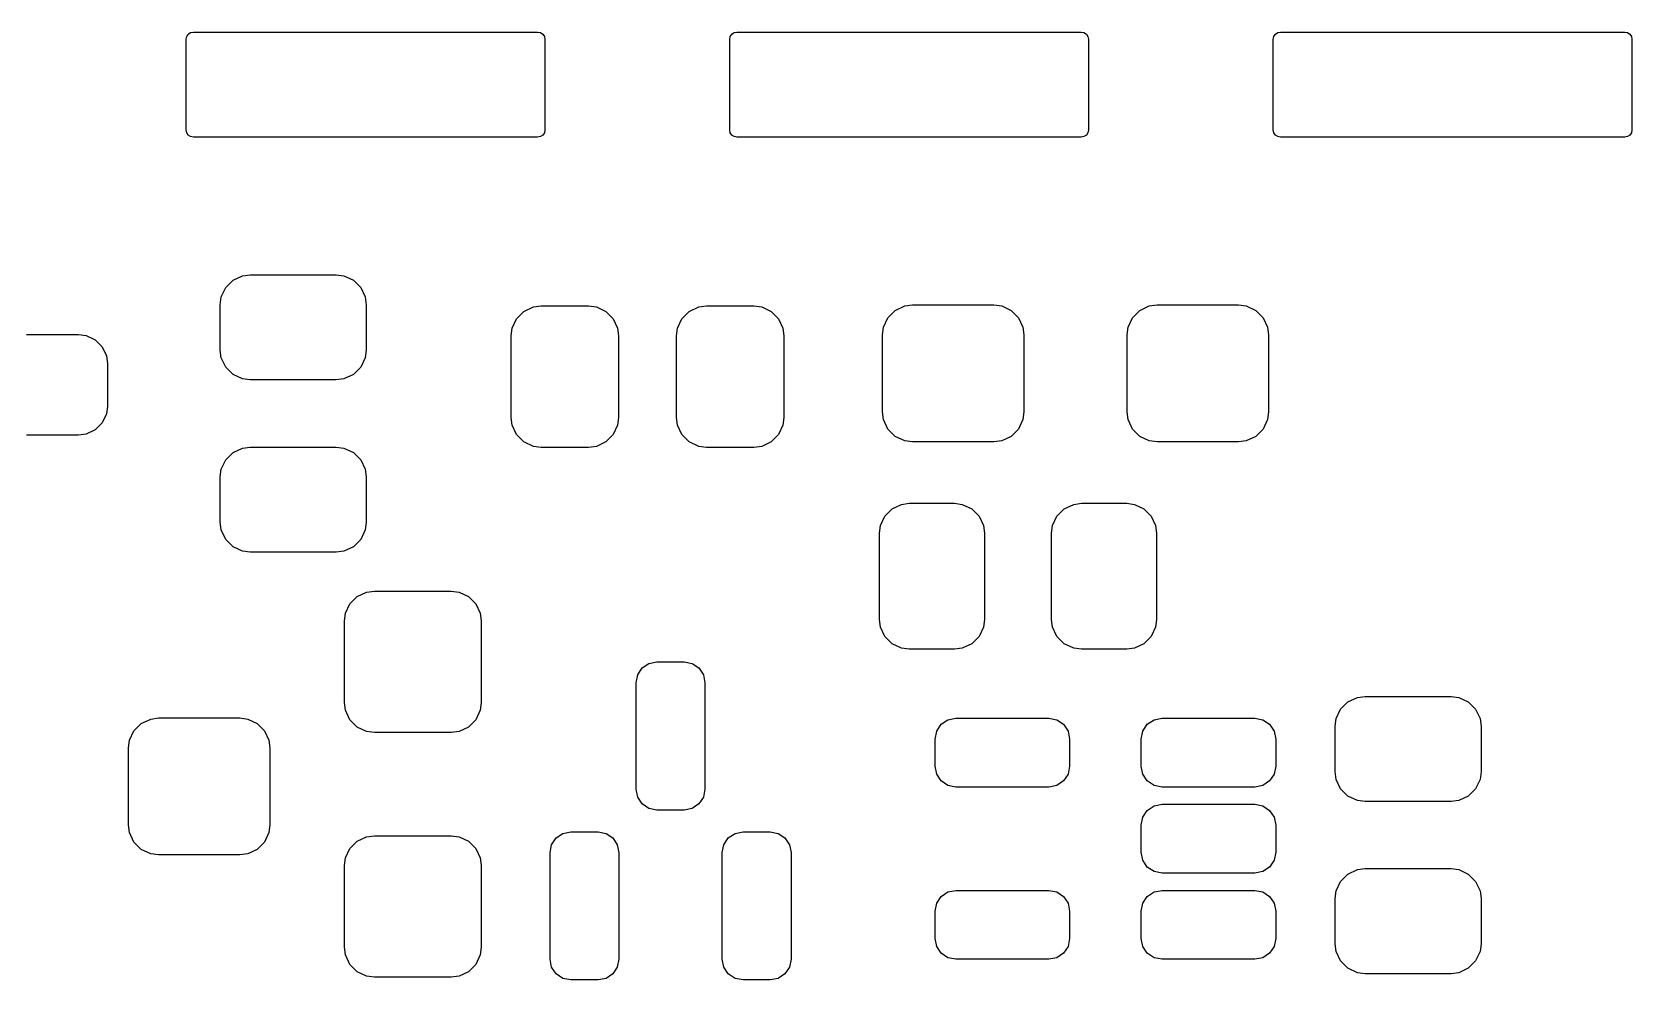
# Model space of a CAD drawing. Header units: inches. Extents: x 0.28 to 2.92, y 0.26 to 2.16.
# Drawn here: x 0.864 to 1.56, y 1.222 to 1.634 of the extents above; entities that cross this region are included whole.
import ezdxf

# ---------------------------------------------------------------- set-up
doc = ezdxf.new("R2010")
doc.units = ezdxf.units.IN
doc.header["$MEASUREMENT"] = 0
doc.layers.add('BLACK', color=250, linetype='CONTINUOUS')

msp = doc.modelspace()

# ---------------------------------------------------------------- linework, layer by layer
at = {"layer": 'BLACK', "linetype": 'CONTINUOUS'}
for p, q in [((0.9315, 1.63057), (0.93174, 1.63177)), ((0.9315, 1.5912), (0.9315, 1.63057)), ((0.93174, 1.63177), (0.93242, 1.63279)), ((0.93242, 1.63279), (0.93344, 1.63348)), ((0.93344, 1.63348), (0.93465, 1.63372)), ((0.93465, 1.63372), (1.08425, 1.63372)), ((1.08425, 1.63372), (1.08546, 1.63348)), ((1.08546, 1.63348), (1.08648, 1.63279)), ((1.08648, 1.63279), (1.08716, 1.63177)), ((1.08716, 1.63177), (1.0874, 1.63057)), ((1.0874, 1.63057), (1.0874, 1.5912)), ((1.16772, 1.63057), (1.16796, 1.63177)), ((1.16772, 1.5912), (1.16772, 1.63057)), ((1.16796, 1.63177), (1.16864, 1.63279)), ((1.16864, 1.63279), (1.16966, 1.63348)), ((1.16966, 1.63348), (1.17087, 1.63372)), ((1.17087, 1.63372), (1.32047, 1.63372)), ((1.32047, 1.63372), (1.32168, 1.63348)), ((1.32168, 1.63348), (1.3227, 1.63279)), ((1.3227, 1.63279), (1.32338, 1.63177)), ((1.32338, 1.63177), (1.32362, 1.63057)), ((1.32362, 1.63057), (1.32362, 1.5912)), ((1.40394, 1.63057), (1.40418, 1.63177)), ((1.40394, 1.5912), (1.40394, 1.63057)), ((1.40418, 1.63177), (1.40486, 1.63279)), ((1.40486, 1.63279), (1.40588, 1.63348)), ((1.40588, 1.63348), (1.40709, 1.63372)), ((1.40709, 1.63372), (1.55669, 1.63372)), ((1.55669, 1.63372), (1.5579, 1.63348)), ((1.5579, 1.63348), (1.55892, 1.63279)), ((1.55892, 1.63279), (1.5596, 1.63177)), ((1.5596, 1.63177), (1.55984, 1.63057)), ((1.55984, 1.63057), (1.55984, 1.5912)), ((0.93174, 1.58999), (0.9315, 1.5912)), ((0.93242, 1.58897), (0.93174, 1.58999)), ((0.93344, 1.58829), (0.93242, 1.58897)), ((0.93465, 1.58805), (0.93344, 1.58829)), ((1.08425, 1.58805), (0.93465, 1.58805)), ((1.08546, 1.58829), (1.08425, 1.58805)), ((1.08648, 1.58897), (1.08546, 1.58829)), ((1.08716, 1.58999), (1.08648, 1.58897)), ((1.0874, 1.5912), (1.08716, 1.58999)), ((1.16796, 1.58999), (1.16772, 1.5912)), ((1.16864, 1.58897), (1.16796, 1.58999)), ((1.16966, 1.58829), (1.16864, 1.58897)), ((1.17087, 1.58805), (1.16966, 1.58829)), ((1.32047, 1.58805), (1.17087, 1.58805)), ((1.32168, 1.58829), (1.32047, 1.58805)), ((1.3227, 1.58897), (1.32168, 1.58829)), ((1.32338, 1.58999), (1.3227, 1.58897)), ((1.32362, 1.5912), (1.32338, 1.58999)), ((1.40418, 1.58999), (1.40394, 1.5912)), ((1.40486, 1.58897), (1.40418, 1.58999)), ((1.40588, 1.58829), (1.40486, 1.58897)), ((1.40709, 1.58805), (1.40588, 1.58829)), ((1.55669, 1.58805), (1.40709, 1.58805)), ((1.5579, 1.58829), (1.55669, 1.58805)), ((1.55892, 1.58897), (1.5579, 1.58829)), ((1.5596, 1.58999), (1.55892, 1.58897)), ((1.55984, 1.5912), (1.5596, 1.58999)), ((0.94866, 1.5227), (0.95185, 1.52589)), ((0.95185, 1.52589), (0.95594, 1.52779)), ((0.95594, 1.52779), (0.9593, 1.52824)), ((0.9593, 1.52824), (0.9967, 1.52824)), ((0.9967, 1.52824), (1.00006, 1.52779)), ((1.00006, 1.52779), (1.00415, 1.52589)), ((1.00415, 1.52589), (1.00734, 1.5227)), ((0.94631, 1.51524), (0.94675, 1.51861)), ((0.94675, 1.51861), (0.94866, 1.5227)), ((1.00734, 1.5227), (1.00925, 1.51861)), ((1.00925, 1.51861), (1.00969, 1.51524)), ((0.94631, 1.49556), (0.94631, 1.51524)), ((1.00969, 1.51524), (1.00969, 1.49556)), ((1.07319, 1.50508), (1.0751, 1.50917)), ((1.0751, 1.50917), (1.07829, 1.51236)), ((1.07829, 1.51236), (1.08238, 1.51427)), ((1.08238, 1.51427), (1.08574, 1.51471)), ((1.08574, 1.51471), (1.10641, 1.51471)), ((1.10641, 1.51471), (1.10977, 1.51427)), ((1.10977, 1.51427), (1.11386, 1.51236)), ((1.11386, 1.51236), (1.11705, 1.50917)), ((1.11705, 1.50917), (1.11896, 1.50508)), ((1.14504, 1.50508), (1.14695, 1.50917)), ((1.14695, 1.50917), (1.15014, 1.51236)), ((1.15014, 1.51236), (1.15423, 1.51427)), ((1.15423, 1.51427), (1.15759, 1.51471)), ((1.15759, 1.51471), (1.17826, 1.51471)), ((1.17826, 1.51471), (1.18162, 1.51427)), ((1.18162, 1.51427), (1.18571, 1.51236)), ((1.18571, 1.51236), (1.1889, 1.50917)), ((1.1889, 1.50917), (1.19081, 1.50508)), ((1.23458, 1.50552), (1.23649, 1.50961)), ((1.23649, 1.50961), (1.23968, 1.5128)), ((1.23968, 1.5128), (1.24377, 1.51471)), ((1.24377, 1.51471), (1.24713, 1.51515)), ((1.24713, 1.51515), (1.28257, 1.51515)), ((1.28257, 1.51515), (1.28593, 1.51471)), ((1.28593, 1.51471), (1.29002, 1.5128)), ((1.29002, 1.5128), (1.29321, 1.50961)), ((1.29321, 1.50961), (1.29512, 1.50552)), ((1.34088, 1.50552), (1.34279, 1.50961)), ((1.34279, 1.50961), (1.34598, 1.5128)), ((1.34598, 1.5128), (1.35007, 1.51471)), ((1.35007, 1.51471), (1.35343, 1.51515)), ((1.35343, 1.51515), (1.38887, 1.51515)), ((1.38887, 1.51515), (1.39223, 1.51471)), ((1.39223, 1.51471), (1.39632, 1.5128)), ((1.39632, 1.5128), (1.39951, 1.50961)), ((1.39951, 1.50961), (1.40142, 1.50552)), ((0.86213, 1.50228), (0.88477, 1.50228)), ((0.88477, 1.50228), (0.888, 1.50185)), ((1.07275, 1.50172), (1.07319, 1.50508)), ((1.11896, 1.50508), (1.1194, 1.50172)), ((1.1446, 1.50172), (1.14504, 1.50508)), ((1.19081, 1.50508), (1.19125, 1.50172)), ((1.23414, 1.50216), (1.23458, 1.50552)), ((1.23414, 1.46869), (1.23414, 1.50216)), ((1.29512, 1.50552), (1.29556, 1.50216)), ((1.29556, 1.50216), (1.29556, 1.46869)), ((1.34044, 1.50216), (1.34088, 1.50552)), ((1.34044, 1.46869), (1.34044, 1.50216)), ((1.40142, 1.50552), (1.40186, 1.50216)), ((1.40186, 1.50216), (1.40186, 1.46869)), ((0.888, 1.50185), (0.89194, 1.50001)), ((0.89194, 1.50001), (0.89501, 1.49695)), ((0.89501, 1.49695), (0.89684, 1.49301)), ((0.94675, 1.4922), (0.94631, 1.49556)), ((1.00969, 1.49556), (1.00925, 1.4922)), ((1.07275, 1.46628), (1.07275, 1.50172)), ((1.1194, 1.50172), (1.1194, 1.46628)), ((1.1446, 1.46628), (1.1446, 1.50172)), ((1.19125, 1.50172), (1.19125, 1.46628)), ((0.89684, 1.49301), (0.89727, 1.48978)), ((0.89727, 1.48978), (0.89727, 1.47107)), ((0.94866, 1.48811), (0.94675, 1.4922)), ((0.95185, 1.48492), (0.94866, 1.48811)), ((1.00734, 1.48811), (1.00415, 1.48492)), ((1.00925, 1.4922), (1.00734, 1.48811)), ((0.95594, 1.48301), (0.95185, 1.48492)), ((0.9593, 1.48257), (0.95594, 1.48301)), ((0.9967, 1.48257), (0.9593, 1.48257)), ((1.00006, 1.48301), (0.9967, 1.48257)), ((1.00415, 1.48492), (1.00006, 1.48301)), ((0.89684, 1.46784), (0.89501, 1.46391)), ((0.89727, 1.47107), (0.89684, 1.46784)), ((1.23458, 1.46533), (1.23414, 1.46869)), ((1.29556, 1.46869), (1.29512, 1.46533)), ((1.34088, 1.46533), (1.34044, 1.46869)), ((1.40186, 1.46869), (1.40142, 1.46533)), ((0.89194, 1.46084), (0.888, 1.459)), ((0.89501, 1.46391), (0.89194, 1.46084)), ((1.07319, 1.46292), (1.07275, 1.46628)), ((1.0751, 1.45883), (1.07319, 1.46292)), ((1.11896, 1.46292), (1.11705, 1.45883)), ((1.1194, 1.46628), (1.11896, 1.46292)), ((1.14504, 1.46292), (1.1446, 1.46628)), ((1.14695, 1.45883), (1.14504, 1.46292)), ((1.19081, 1.46292), (1.1889, 1.45883)), ((1.19125, 1.46628), (1.19081, 1.46292)), ((1.23649, 1.46124), (1.23458, 1.46533)), ((1.23968, 1.45805), (1.23649, 1.46124)), ((1.29321, 1.46124), (1.29002, 1.45805)), ((1.29512, 1.46533), (1.29321, 1.46124)), ((1.34279, 1.46124), (1.34088, 1.46533)), ((1.34598, 1.45805), (1.34279, 1.46124)), ((1.39951, 1.46124), (1.39632, 1.45805)), ((1.40142, 1.46533), (1.39951, 1.46124)), ((0.88477, 1.45857), (0.86213, 1.45857)), ((0.888, 1.459), (0.88477, 1.45857)), ((0.95594, 1.45299), (0.9593, 1.45343)), ((0.9593, 1.45343), (0.9967, 1.45343)), ((0.9967, 1.45343), (1.00006, 1.45299)), ((1.07829, 1.45564), (1.0751, 1.45883)), ((1.08238, 1.45373), (1.07829, 1.45564)), ((1.08574, 1.45329), (1.08238, 1.45373)), ((1.10641, 1.45329), (1.08574, 1.45329)), ((1.10977, 1.45373), (1.10641, 1.45329)), ((1.11386, 1.45564), (1.10977, 1.45373)), ((1.11705, 1.45883), (1.11386, 1.45564)), ((1.15014, 1.45564), (1.14695, 1.45883)), ((1.15423, 1.45373), (1.15014, 1.45564)), ((1.15759, 1.45329), (1.15423, 1.45373)), ((1.17826, 1.45329), (1.15759, 1.45329)), ((1.18162, 1.45373), (1.17826, 1.45329)), ((1.18571, 1.45564), (1.18162, 1.45373)), ((1.1889, 1.45883), (1.18571, 1.45564)), ((1.24377, 1.45614), (1.23968, 1.45805)), ((1.24713, 1.4557), (1.24377, 1.45614)), ((1.28257, 1.4557), (1.24713, 1.4557)), ((1.28593, 1.45614), (1.28257, 1.4557)), ((1.29002, 1.45805), (1.28593, 1.45614)), ((1.35007, 1.45614), (1.34598, 1.45805)), ((1.35343, 1.4557), (1.35007, 1.45614)), ((1.38887, 1.4557), (1.35343, 1.4557)), ((1.39223, 1.45614), (1.38887, 1.4557)), ((1.39632, 1.45805), (1.39223, 1.45614)), ((0.94675, 1.4438), (0.94866, 1.44789)), ((0.94866, 1.44789), (0.95185, 1.45108)), ((0.95185, 1.45108), (0.95594, 1.45299)), ((1.00006, 1.45299), (1.00415, 1.45108)), ((1.00415, 1.45108), (1.00734, 1.44789)), ((1.00734, 1.44789), (1.00925, 1.4438)), ((0.94631, 1.44044), (0.94675, 1.4438)), ((0.94631, 1.42076), (0.94631, 1.44044)), ((1.00925, 1.4438), (1.00969, 1.44044)), ((1.00969, 1.44044), (1.00969, 1.42076)), ((1.23511, 1.42343), (1.2383, 1.42662)), ((1.2383, 1.42662), (1.24239, 1.42853)), ((1.24239, 1.42853), (1.24576, 1.42897)), ((1.24576, 1.42897), (1.26544, 1.42897)), ((1.26544, 1.42897), (1.2688, 1.42853)), ((1.2688, 1.42853), (1.27289, 1.42662)), ((1.27289, 1.42662), (1.27608, 1.42343)), ((1.30992, 1.42343), (1.31311, 1.42662)), ((1.31311, 1.42662), (1.3172, 1.42853)), ((1.3172, 1.42853), (1.32056, 1.42897)), ((1.32056, 1.42897), (1.34024, 1.42897)), ((1.34024, 1.42897), (1.34361, 1.42853)), ((1.34361, 1.42853), (1.3477, 1.42662)), ((1.3477, 1.42662), (1.35089, 1.42343)), ((0.94675, 1.41739), (0.94631, 1.42076)), ((1.00969, 1.42076), (1.00925, 1.41739)), ((1.23276, 1.41598), (1.23321, 1.41934)), ((1.23321, 1.41934), (1.23511, 1.42343)), ((1.27608, 1.42343), (1.27799, 1.41934)), ((1.27799, 1.41934), (1.27843, 1.41598)), ((1.30757, 1.41598), (1.30801, 1.41934)), ((1.30801, 1.41934), (1.30992, 1.42343)), ((1.35089, 1.42343), (1.35279, 1.41934)), ((1.35279, 1.41934), (1.35324, 1.41598)), ((0.94866, 1.4133), (0.94675, 1.41739)), ((0.95185, 1.41011), (0.94866, 1.4133)), ((1.00734, 1.4133), (1.00415, 1.41011)), ((1.00925, 1.41739), (1.00734, 1.4133)), ((1.23276, 1.37857), (1.23276, 1.41598)), ((1.27843, 1.41598), (1.27843, 1.37857)), ((1.30757, 1.37857), (1.30757, 1.41598)), ((1.35324, 1.41598), (1.35324, 1.37857)), ((0.95594, 1.40821), (0.95185, 1.41011)), ((0.9593, 1.40776), (0.95594, 1.40821)), ((0.9967, 1.40776), (0.9593, 1.40776)), ((1.00006, 1.40821), (0.9967, 1.40776)), ((1.00415, 1.41011), (1.00006, 1.40821)), ((1.00991, 1.39042), (1.01327, 1.39086)), ((1.01327, 1.39086), (1.04673, 1.39086)), ((1.04673, 1.39086), (1.05009, 1.39042)), ((1.00072, 1.38123), (1.00263, 1.38532)), ((1.00263, 1.38532), (1.00582, 1.38851)), ((1.00582, 1.38851), (1.00991, 1.39042)), ((1.05009, 1.39042), (1.05418, 1.38851)), ((1.05418, 1.38851), (1.05737, 1.38532)), ((1.05737, 1.38532), (1.05928, 1.38123)), ((1.00028, 1.37787), (1.00072, 1.38123)), ((1.00028, 1.34243), (1.00028, 1.37787)), ((1.05928, 1.38123), (1.05972, 1.37787)), ((1.05972, 1.37787), (1.05972, 1.34243)), ((1.23321, 1.37521), (1.23276, 1.37857)), ((1.27843, 1.37857), (1.27799, 1.37521)), ((1.30801, 1.37521), (1.30757, 1.37857)), ((1.35324, 1.37857), (1.35279, 1.37521)), ((1.23511, 1.37112), (1.23321, 1.37521)), ((1.2383, 1.36793), (1.23511, 1.37112)), ((1.27608, 1.37112), (1.27289, 1.36793)), ((1.27799, 1.37521), (1.27608, 1.37112)), ((1.30992, 1.37112), (1.30801, 1.37521)), ((1.31311, 1.36793), (1.30992, 1.37112)), ((1.35089, 1.37112), (1.3477, 1.36793)), ((1.35279, 1.37521), (1.35089, 1.37112)), ((1.24239, 1.36603), (1.2383, 1.36793)), ((1.24576, 1.36558), (1.24239, 1.36603)), ((1.26544, 1.36558), (1.24576, 1.36558)), ((1.2688, 1.36603), (1.26544, 1.36558)), ((1.27289, 1.36793), (1.2688, 1.36603)), ((1.3172, 1.36603), (1.31311, 1.36793)), ((1.32056, 1.36558), (1.3172, 1.36603)), ((1.34024, 1.36558), (1.32056, 1.36558)), ((1.34361, 1.36603), (1.34024, 1.36558)), ((1.3477, 1.36793), (1.34361, 1.36603)), ((1.12773, 1.3545), (1.12969, 1.35744)), ((1.12969, 1.35744), (1.13263, 1.35941)), ((1.13263, 1.35941), (1.13609, 1.36009)), ((1.13609, 1.36009), (1.14791, 1.36009)), ((1.14791, 1.36009), (1.15137, 1.35941)), ((1.15137, 1.35941), (1.15431, 1.35744)), ((1.15431, 1.35744), (1.15627, 1.3545)), ((1.12704, 1.35104), (1.12773, 1.3545)), ((1.12704, 1.30478), (1.12704, 1.35104)), ((1.15627, 1.3545), (1.15696, 1.35104)), ((1.15696, 1.35104), (1.15696, 1.30478)), ((1.00072, 1.33907), (1.00028, 1.34243)), ((1.05972, 1.34243), (1.05928, 1.33907)), ((1.4332, 1.33955), (1.43639, 1.34274)), ((1.43639, 1.34274), (1.44048, 1.34465)), ((1.44048, 1.34465), (1.44384, 1.34509)), ((1.44384, 1.34509), (1.48124, 1.34509)), ((1.48124, 1.34509), (1.48461, 1.34465)), ((1.48461, 1.34465), (1.4887, 1.34274)), ((1.4887, 1.34274), (1.49189, 1.33955)), ((0.91198, 1.33337), (0.91607, 1.33528)), ((0.91607, 1.33528), (0.91943, 1.33572)), ((0.91943, 1.33572), (0.95487, 1.33572)), ((0.95487, 1.33572), (0.95823, 1.33528)), ((0.95823, 1.33528), (0.96232, 1.33337)), ((1.00263, 1.33498), (1.00072, 1.33907)), ((1.05928, 1.33907), (1.05737, 1.33498)), ((1.26257, 1.33495), (1.26604, 1.33564)), ((1.26604, 1.33564), (1.30639, 1.33564)), ((1.30639, 1.33564), (1.30986, 1.33495)), ((1.35214, 1.33495), (1.35561, 1.33564)), ((1.35561, 1.33564), (1.39596, 1.33564)), ((1.39596, 1.33564), (1.39943, 1.33495)), ((1.43085, 1.3321), (1.43129, 1.33546)), ((1.43129, 1.33546), (1.4332, 1.33955)), ((1.49189, 1.33955), (1.49379, 1.33546)), ((1.49379, 1.33546), (1.49424, 1.3321)), ((0.90688, 1.32609), (0.90879, 1.33018)), ((0.90879, 1.33018), (0.91198, 1.33337)), ((0.96232, 1.33337), (0.96551, 1.33018)), ((0.96551, 1.33018), (0.96742, 1.32609)), ((1.00582, 1.33179), (1.00263, 1.33498)), ((1.00991, 1.32988), (1.00582, 1.33179)), ((1.01327, 1.32944), (1.00991, 1.32988)), ((1.04673, 1.32944), (1.01327, 1.32944)), ((1.05009, 1.32988), (1.04673, 1.32944)), ((1.05418, 1.33179), (1.05009, 1.32988)), ((1.05737, 1.33498), (1.05418, 1.33179)), ((1.25698, 1.32658), (1.25767, 1.33005)), ((1.25767, 1.33005), (1.25964, 1.33299)), ((1.25964, 1.33299), (1.26257, 1.33495)), ((1.30986, 1.33495), (1.3128, 1.33299)), ((1.3128, 1.33299), (1.31476, 1.33005)), ((1.31476, 1.33005), (1.31545, 1.32658)), ((1.34655, 1.32658), (1.34724, 1.33005)), ((1.34724, 1.33005), (1.3492, 1.33299)), ((1.3492, 1.33299), (1.35214, 1.33495)), ((1.39943, 1.33495), (1.40236, 1.33299)), ((1.40236, 1.33299), (1.40433, 1.33005)), ((1.40433, 1.33005), (1.40502, 1.32658)), ((1.43085, 1.31242), (1.43085, 1.3321)), ((1.49424, 1.3321), (1.49424, 1.31242)), ((0.90644, 1.32273), (0.90688, 1.32609)), ((0.90644, 1.28927), (0.90644, 1.32273)), ((0.96742, 1.32609), (0.96786, 1.32273)), ((0.96786, 1.32273), (0.96786, 1.28927)), ((1.25698, 1.31477), (1.25698, 1.32658)), ((1.31545, 1.32658), (1.31545, 1.31477)), ((1.34655, 1.31477), (1.34655, 1.32658)), ((1.40502, 1.32658), (1.40502, 1.31477)), ((1.25767, 1.31131), (1.25698, 1.31477)), ((1.31545, 1.31477), (1.31476, 1.31131)), ((1.34724, 1.31131), (1.34655, 1.31477)), ((1.40502, 1.31477), (1.40433, 1.31131)), ((1.25964, 1.30837), (1.25767, 1.31131)), ((1.26257, 1.30641), (1.25964, 1.30837)), ((1.3128, 1.30837), (1.30986, 1.30641)), ((1.31476, 1.31131), (1.3128, 1.30837)), ((1.3492, 1.30837), (1.34724, 1.31131)), ((1.35214, 1.30641), (1.3492, 1.30837)), ((1.40236, 1.30837), (1.39943, 1.30641)), ((1.40433, 1.31131), (1.40236, 1.30837)), ((1.43129, 1.30905), (1.43085, 1.31242)), ((1.4332, 1.30497), (1.43129, 1.30905)), ((1.49379, 1.30905), (1.49189, 1.30497)), ((1.49424, 1.31242), (1.49379, 1.30905)), ((1.12773, 1.30131), (1.12704, 1.30478)), ((1.12969, 1.29838), (1.12773, 1.30131)), ((1.15627, 1.30131), (1.15431, 1.29838)), ((1.15696, 1.30478), (1.15627, 1.30131)), ((1.26604, 1.30572), (1.26257, 1.30641)), ((1.30639, 1.30572), (1.26604, 1.30572)), ((1.30986, 1.30641), (1.30639, 1.30572)), ((1.35561, 1.30572), (1.35214, 1.30641)), ((1.39596, 1.30572), (1.35561, 1.30572)), ((1.39943, 1.30641), (1.39596, 1.30572)), ((1.43639, 1.30177), (1.4332, 1.30497)), ((1.44048, 1.29987), (1.43639, 1.30177)), ((1.4887, 1.30177), (1.48461, 1.29987)), ((1.49189, 1.30497), (1.4887, 1.30177)), ((1.13263, 1.29641), (1.12969, 1.29838)), ((1.13609, 1.29572), (1.13263, 1.29641)), ((1.14791, 1.29572), (1.13609, 1.29572)), ((1.15137, 1.29641), (1.14791, 1.29572)), ((1.15431, 1.29838), (1.15137, 1.29641)), ((1.34724, 1.29265), (1.3492, 1.29558)), ((1.3492, 1.29558), (1.35214, 1.29755)), ((1.35214, 1.29755), (1.35561, 1.29824)), ((1.35561, 1.29824), (1.39596, 1.29824)), ((1.39596, 1.29824), (1.39943, 1.29755)), ((1.39943, 1.29755), (1.40236, 1.29558)), ((1.40236, 1.29558), (1.40433, 1.29265)), ((1.44384, 1.29943), (1.44048, 1.29987)), ((1.48124, 1.29943), (1.44384, 1.29943)), ((1.48461, 1.29987), (1.48124, 1.29943)), ((0.90688, 1.28591), (0.90644, 1.28927)), ((0.96786, 1.28927), (0.96742, 1.28591)), ((1.34655, 1.28918), (1.34724, 1.29265)), ((1.34655, 1.27737), (1.34655, 1.28918)), ((1.40433, 1.29265), (1.40502, 1.28918)), ((1.40502, 1.28918), (1.40502, 1.27737)), ((0.90879, 1.28182), (0.90688, 1.28591)), ((0.91198, 1.27863), (0.90879, 1.28182)), ((0.96551, 1.28182), (0.96232, 1.27863)), ((0.96742, 1.28591), (0.96551, 1.28182)), ((1.00263, 1.27902), (1.00582, 1.28221)), ((1.00582, 1.28221), (1.00991, 1.28412)), ((1.00991, 1.28412), (1.01327, 1.28456)), ((1.01327, 1.28456), (1.04673, 1.28456)), ((1.04673, 1.28456), (1.05009, 1.28412)), ((1.05009, 1.28412), (1.05418, 1.28221)), ((1.05418, 1.28221), (1.05737, 1.27902)), ((1.08964, 1.27722), (1.09033, 1.28069)), ((1.09033, 1.28069), (1.09229, 1.28362)), ((1.09229, 1.28362), (1.09523, 1.28559)), ((1.09523, 1.28559), (1.09869, 1.28628)), ((1.09869, 1.28628), (1.1105, 1.28628)), ((1.1105, 1.28628), (1.11397, 1.28559)), ((1.11397, 1.28559), (1.11691, 1.28362)), ((1.11691, 1.28362), (1.11887, 1.28069)), ((1.11887, 1.28069), (1.11956, 1.27722)), ((1.16444, 1.27722), (1.16513, 1.28069)), ((1.16513, 1.28069), (1.16709, 1.28362)), ((1.16709, 1.28362), (1.17003, 1.28559)), ((1.17003, 1.28559), (1.1735, 1.28628)), ((1.1735, 1.28628), (1.18531, 1.28628)), ((1.18531, 1.28628), (1.18877, 1.28559)), ((1.18877, 1.28559), (1.19171, 1.28362)), ((1.19171, 1.28362), (1.19367, 1.28069)), ((1.19367, 1.28069), (1.19436, 1.27722)), ((0.91607, 1.27672), (0.91198, 1.27863)), ((0.91943, 1.27628), (0.91607, 1.27672)), ((0.95487, 1.27628), (0.91943, 1.27628)), ((0.95823, 1.27672), (0.95487, 1.27628)), ((0.96232, 1.27863), (0.95823, 1.27672)), ((1.00028, 1.27157), (1.00072, 1.27493)), ((1.00072, 1.27493), (1.00263, 1.27902)), ((1.05737, 1.27902), (1.05928, 1.27493)), ((1.05928, 1.27493), (1.05972, 1.27157)), ((1.08964, 1.23096), (1.08964, 1.27722)), ((1.11956, 1.27722), (1.11956, 1.23096)), ((1.16444, 1.23096), (1.16444, 1.27722)), ((1.19436, 1.27722), (1.19436, 1.23096)), ((1.34724, 1.2739), (1.34655, 1.27737)), ((1.3492, 1.27097), (1.34724, 1.2739)), ((1.40433, 1.2739), (1.40236, 1.27097)), ((1.40502, 1.27737), (1.40433, 1.2739)), ((1.00028, 1.23613), (1.00028, 1.27157)), ((1.05972, 1.27157), (1.05972, 1.23613)), ((1.35214, 1.269), (1.3492, 1.27097)), ((1.35561, 1.26831), (1.35214, 1.269)), ((1.39596, 1.26831), (1.35561, 1.26831)), ((1.39943, 1.269), (1.39596, 1.26831)), ((1.40236, 1.27097), (1.39943, 1.269)), ((1.4332, 1.26475), (1.43639, 1.26794)), ((1.43639, 1.26794), (1.44048, 1.26985)), ((1.44048, 1.26985), (1.44384, 1.27029)), ((1.44384, 1.27029), (1.48124, 1.27029)), ((1.48124, 1.27029), (1.48461, 1.26985)), ((1.48461, 1.26985), (1.4887, 1.26794)), ((1.4887, 1.26794), (1.49189, 1.26475)), ((1.25964, 1.25818), (1.26257, 1.26015)), ((1.26257, 1.26015), (1.26604, 1.26083)), ((1.26604, 1.26083), (1.30639, 1.26083)), ((1.30639, 1.26083), (1.30986, 1.26015)), ((1.30986, 1.26015), (1.3128, 1.25818)), ((1.3492, 1.25818), (1.35214, 1.26015)), ((1.35214, 1.26015), (1.35561, 1.26083)), ((1.35561, 1.26083), (1.39596, 1.26083)), ((1.39596, 1.26083), (1.39943, 1.26015)), ((1.39943, 1.26015), (1.40236, 1.25818)), ((1.43085, 1.2573), (1.43129, 1.26066)), ((1.43129, 1.26066), (1.4332, 1.26475)), ((1.49189, 1.26475), (1.49379, 1.26066)), ((1.49379, 1.26066), (1.49424, 1.2573)), ((1.25698, 1.25178), (1.25767, 1.25524)), ((1.25698, 1.23997), (1.25698, 1.25178)), ((1.25767, 1.25524), (1.25964, 1.25818)), ((1.3128, 1.25818), (1.31476, 1.25524)), ((1.31476, 1.25524), (1.31545, 1.25178)), ((1.31545, 1.25178), (1.31545, 1.23997)), ((1.34655, 1.25178), (1.34724, 1.25524)), ((1.34655, 1.23997), (1.34655, 1.25178)), ((1.34724, 1.25524), (1.3492, 1.25818)), ((1.40236, 1.25818), (1.40433, 1.25524)), ((1.40433, 1.25524), (1.40502, 1.25178)), ((1.40502, 1.25178), (1.40502, 1.23997)), ((1.43085, 1.23761), (1.43085, 1.2573)), ((1.49424, 1.2573), (1.49424, 1.23761)), ((1.25767, 1.2365), (1.25698, 1.23997)), ((1.31545, 1.23997), (1.31476, 1.2365)), ((1.34724, 1.2365), (1.34655, 1.23997)), ((1.40502, 1.23997), (1.40433, 1.2365)), ((1.00072, 1.23277), (1.00028, 1.23613)), ((1.00263, 1.22868), (1.00072, 1.23277)), ((1.05928, 1.23277), (1.05737, 1.22868)), ((1.05972, 1.23613), (1.05928, 1.23277)), ((1.09033, 1.2275), (1.08964, 1.23096)), ((1.11956, 1.23096), (1.11887, 1.2275)), ((1.16513, 1.2275), (1.16444, 1.23096)), ((1.19436, 1.23096), (1.19367, 1.2275)), ((1.25964, 1.23357), (1.25767, 1.2365)), ((1.26257, 1.2316), (1.25964, 1.23357)), ((1.26604, 1.23091), (1.26257, 1.2316)), ((1.30639, 1.23091), (1.26604, 1.23091)), ((1.30986, 1.2316), (1.30639, 1.23091)), ((1.3128, 1.23357), (1.30986, 1.2316)), ((1.31476, 1.2365), (1.3128, 1.23357)), ((1.3492, 1.23357), (1.34724, 1.2365)), ((1.35214, 1.2316), (1.3492, 1.23357)), ((1.35561, 1.23091), (1.35214, 1.2316)), ((1.39596, 1.23091), (1.35561, 1.23091)), ((1.39943, 1.2316), (1.39596, 1.23091)), ((1.40236, 1.23357), (1.39943, 1.2316)), ((1.40433, 1.2365), (1.40236, 1.23357)), ((1.43129, 1.23425), (1.43085, 1.23761)), ((1.4332, 1.23016), (1.43129, 1.23425)), ((1.49379, 1.23425), (1.49189, 1.23016)), ((1.49424, 1.23761), (1.49379, 1.23425)), ((1.00582, 1.22549), (1.00263, 1.22868)), ((1.00991, 1.22358), (1.00582, 1.22549)), ((1.05418, 1.22549), (1.05009, 1.22358)), ((1.05737, 1.22868), (1.05418, 1.22549)), ((1.09229, 1.22456), (1.09033, 1.2275)), ((1.09523, 1.22259), (1.09229, 1.22456)), ((1.11691, 1.22456), (1.11397, 1.22259)), ((1.11887, 1.2275), (1.11691, 1.22456)), ((1.16709, 1.22456), (1.16513, 1.2275)), ((1.17003, 1.22259), (1.16709, 1.22456)), ((1.19171, 1.22456), (1.18877, 1.22259)), ((1.19367, 1.2275), (1.19171, 1.22456)), ((1.43639, 1.22697), (1.4332, 1.23016)), ((1.44048, 1.22506), (1.43639, 1.22697)), ((1.44384, 1.22462), (1.44048, 1.22506)), ((1.48124, 1.22462), (1.44384, 1.22462)), ((1.48461, 1.22506), (1.48124, 1.22462)), ((1.4887, 1.22697), (1.48461, 1.22506)), ((1.49189, 1.23016), (1.4887, 1.22697)), ((1.01327, 1.22314), (1.00991, 1.22358)), ((1.04673, 1.22314), (1.01327, 1.22314)), ((1.05009, 1.22358), (1.04673, 1.22314)), ((1.09869, 1.22191), (1.09523, 1.22259)), ((1.1105, 1.22191), (1.09869, 1.22191)), ((1.11397, 1.22259), (1.1105, 1.22191)), ((1.1735, 1.22191), (1.17003, 1.22259)), ((1.18531, 1.22191), (1.1735, 1.22191)), ((1.18877, 1.22259), (1.18531, 1.22191))]:
    msp.add_line(p, q, dxfattribs=at)

doc.saveas('drawing.dxf')
